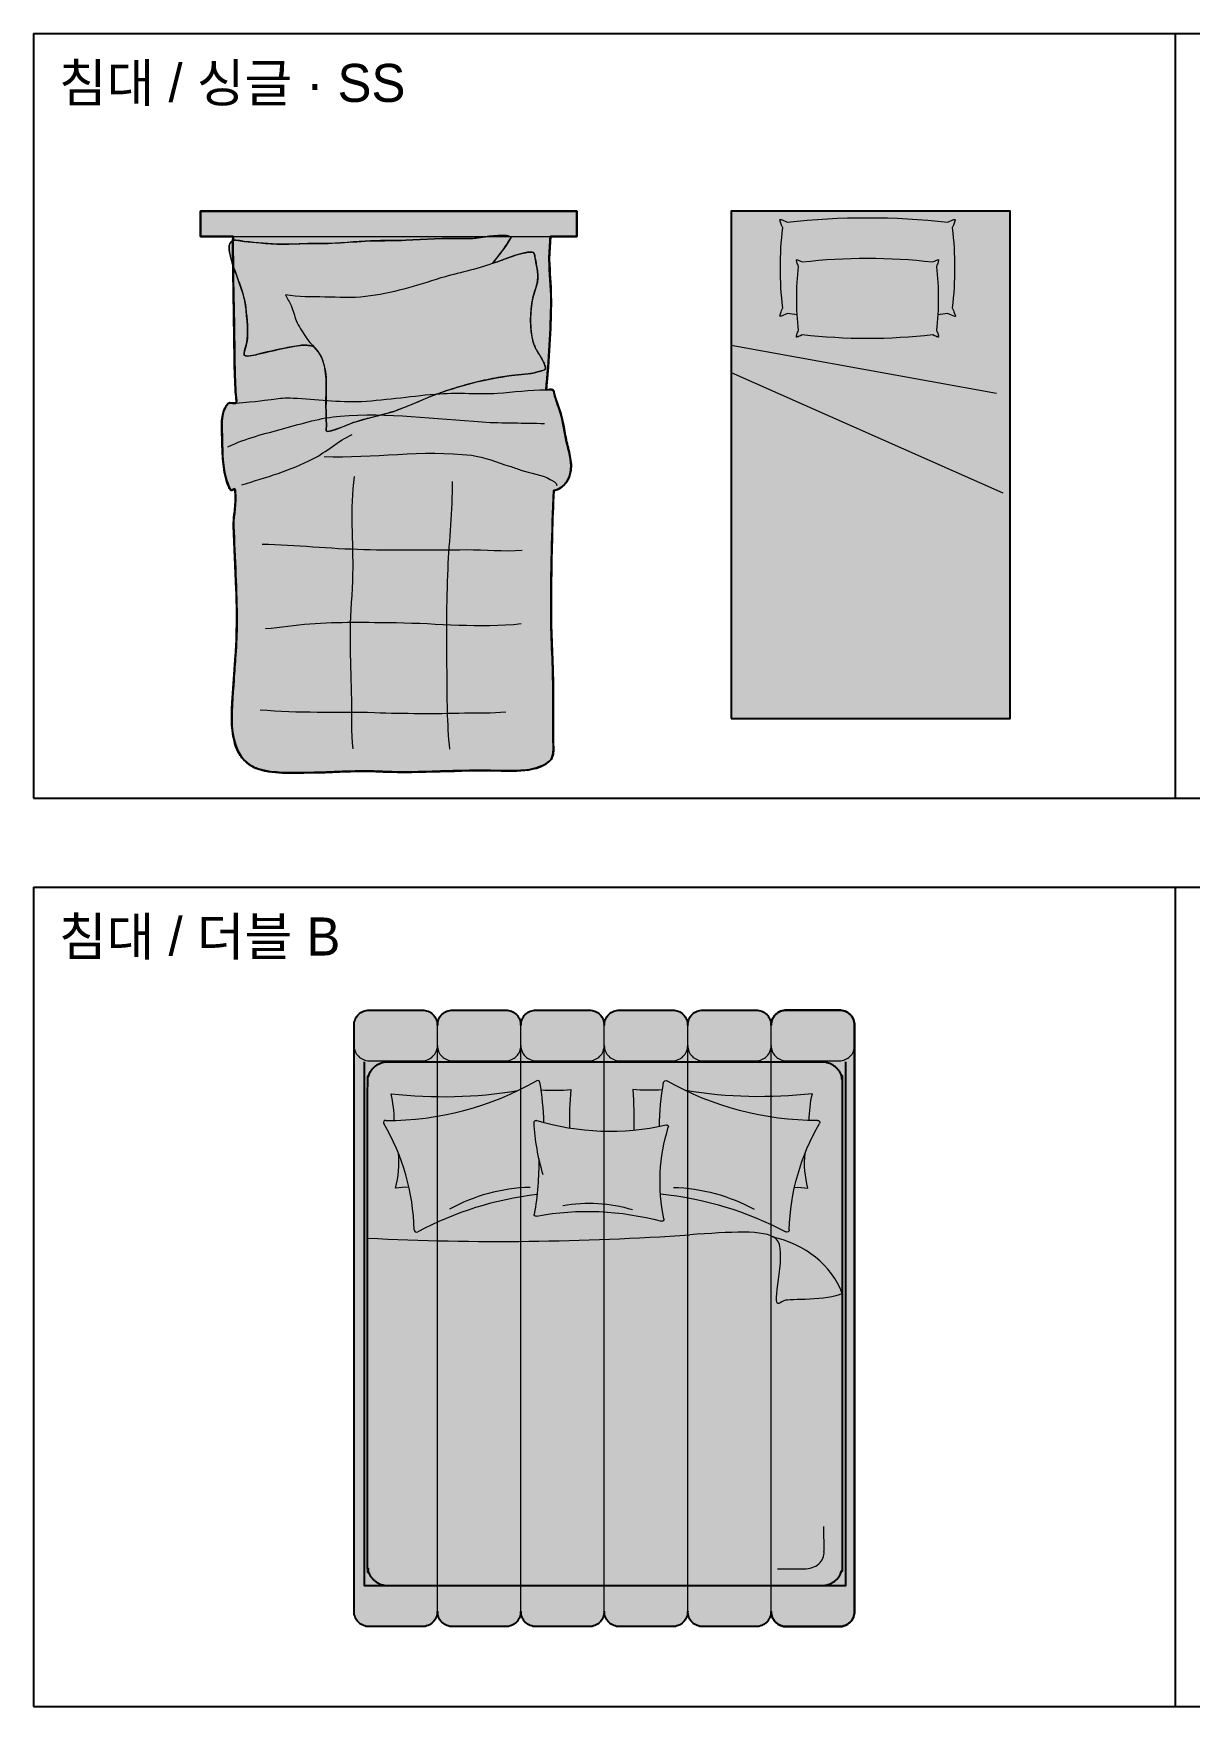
# Model space of a CAD drawing. Header units: millimetres. Extents: x 488786 to 747986, y 25193 to 95000.
# Drawn here: x 565100 to 569657, y 84154 to 90750 of the extents above; entities that cross this region are included whole.
import ezdxf

# ---------------------------------------------------------------- set-up
doc = ezdxf.new("R2010")
doc.units = ezdxf.units.MM
for name, color, linetype in [('10. ETC', 251, 'Continuous'), ('13. TXT2', 43, 'Continuous'), ('25. 255', 255, 'Continuous'), ('6. FUR1', 181, 'Continuous')]:
    doc.layers.add(name, color=color, linetype=linetype)
doc.layers.add('7. FUR2', color=241, linetype='Continuous', lineweight=5)
doc.styles.add('YUHIHA_TEXT', font='Pretendard-Regular.ttf')

# ---------------------------------------------------------------- blocks, each defined once
blk = doc.blocks.new('YUHIHA_Furniture_Mattress_Geometry')
at = {"layer": '25. 255'}
h = blk.add_hatch(color=256, dxfattribs=at)
h.dxf.hatch_style = 1
edge = h.paths.add_edge_path()
edge.add_ellipse((154591.7, -73363.5), major_axis=(0, -83.2), ratio=0.953258, start_angle=-85.05112, end_angle=-0.13751)
edge.add_line((154591.5, -73446.7), (156301, -73446.7))
edge.add_ellipse((156304.6, -73363.4), major_axis=(0, -83.4), ratio=0.953258, start_angle=-2.59169, end_angle=84.99481)
edge.add_line((156383.8, -73370.6), (156383.8, -71456.6))
edge.add_ellipse((156304.6, -71463.8), major_axis=(0, -83.4), ratio=0.953258, start_angle=94.99963, end_angle=182.49186)
edge.add_line((156301.2, -71380.5), (154591.5, -71380.5))
edge.add_ellipse((154591.5, -71463.5), major_axis=(0, -83), ratio=0.953258, start_angle=180, end_angle=265.18863)
edge.add_line((154512.7, -71456.6), (154512.7, -73370.6))
at = {"layer": '6. FUR1'}
blk.add_lwpolyline([(154499.9, -73446.7), (154499.9, -71380.4), (155448.3, -71380.4), (156396.6, -71380.4), (156396.6, -73446.7)], dxfattribs=at)
blk.add_rational_spline([(154591.5, -71380.5), (154518.8, -71380.5), (154512.7, -71456.6), (154512.7, -72413.6), (154512.7, -73370.6), (154519, -73446.5), (154591.5, -73446.7), (155446.3, -73446.7), (156301, -73446.7), (156377.1, -73450.3), (156383.8, -73370.6), (156383.8, -72413.6), (156383.8, -71456.6), (156377.2, -71377.1), (156301.2, -71380.5), (155446.4, -71380.5), (154591.5, -71380.5)], [1, 0.736164248798, 1, 1, 1, 0.737786450778, 1, 1, 1, 0.721841787751, 1, 1, 1, 0.722410880814, 1, 1, 1], degree=2, knots=[0, 0, 0, 1.486822, 1.486822, 2.486822, 2.486822, 3.968844, 3.968844, 4.968844, 4.968844, 6.497517, 6.497517, 7.497517, 7.497517, 9.024544, 9.024544, 10.024544, 10.024544, 10.024544], dxfattribs=at)
at = {"layer": '7. FUR2'}
for p, q in [((154767.9, -71448.1), (154662.4, -71448.1)), ((154584.7, -71516.2), (154585.3, -71614.2))]:
    blk.add_line(p, q, dxfattribs=at)
for centre, major_axis, ratio, start_param, end_param in [((154657.5, -71510.8), (73, 0), 0.861052, 1.503922, 3.22831), ((154874.1, -72425.4), (381, 0), 0.888516, 3.464065, 4.485342), ((155861.9, -81085), (-9394.2, 0), 0.888516, 4.65681, 4.792159), ((155562.7, -71636.6), (-1311.4, 0), 0.987571, 1.687928, 2.066322), ((156191, -72783.7), (-9.12, 0), 0.987571, 3.078107, 5.255817), ((157095.5, -72761.2), (-895.7, 0), 0.987571, 0.026008, 0.523057), ((155736.1, -72341.8), (-646.6, -84.1), 0.933934, 1.460876, 1.972493), ((156232.4, -72681), (-273.9, 0), 0.987571, 1.527991, 1.721445), ((156658.9, -73048.1), (-398.4, 0), 0.987571, -0.25628, 0.096525), ((154212.9, -73221.1), (-1375, 0), 0.987571, 3.056392, 3.168731), ((156747.2, -73183), (-1058.6, 0), 0.987571, 0.022017, 0.175688), ((156313.7, -73207.5), (-7.36, 0), 0.987571, 1.247976, 3.787928), ((156311.3, -74387.3), (1187.7, 0), 0.987571, 1.570796, 2.094349), ((156730.6, -73217.2), (-451.6, 0), 0.987571, -0.005376, 0.233353), ((155647.9, -74167.4), (-843.7, 0), 0.987571, 4.650539, 4.789399), ((156085.6, -75088.3), (1801.9, 0), 0.987571, 1.456429, 1.734522), ((155713.3, -73364.2), (-8.48, 0), 0.987571, 0.175688, 2.094349)]:
    blk.add_ellipse(centre, major_axis=major_axis, ratio=ratio, start_param=start_param, end_param=end_param, dxfattribs=at)
at = {"layer": '7. FUR2', "extrusion": (0, 0, -1)}
for centre, major_axis, ratio, start_param, end_param in [((153826.3, -72761.2), (895.7, 0), 0.987571, 0.026008, 0.523057), ((154730.8, -72783.7), (-9.12, 0), 0.987571, -0.063485, 2.114225), ((155359.1, -71636.6), (-1311.4, 0), 0.987571, -1.471825, -1.07527), ((155223.5, -72824.7), (-7.59, 0), 0.987571, -0.289293, 1.888417), ((155185.7, -72341.8), (646.6, -84.1), 0.933934, 1.460876, 1.972493), ((154485.4, -72973), (745.7, 0), 0.987571, -0.199799, 0.29725), ((155516.8, -71778.3), (-1091.8, 0), 0.987571, 4.526774, 4.982108), ((155513.3, -72382.3), (-542.5, -22.8), 0.933511, 4.564784, 5.076402), ((157018.3, -73059.8), (1309.7, 0), 0.987571, 3.137165, 3.307571), ((155721, -72843.5), (6.16, 0), 0.987571, 4.258412, 6.727205), ((154262.9, -73048.1), (398.4, 0), 0.987571, -0.25628, 0.096525), ((154689.4, -72681), (273.9, 0), 0.987571, 1.527991, 1.721445), ((154847.6, -73251.1), (881.3, 0), 0.987571, -0.292277, -0.050119), ((154608.1, -73207.5), (7.36, 0), 0.987571, 1.247976, 3.787928), ((155204, -73191.2), (-6.13, 0), 0.987571, 4.163762, 6.703713), ((155428.6, -74148), (-988.8, 0), 0.987571, 1.344989, 1.868542), ((154174.6, -73183), (1058.6, 0), 0.987571, 0.007481, 0.175688), ((156767.9, -73535.6), (-1573.2, 0), 0.987571, 0.22138, 0.223897), ((156708.9, -73221.1), (-1375, 0), 0.987571, -0.085201, 0.033232), ((155720.7, -73207.8), (7.06, 0), 0.987571, -0.050119, 1.868542), ((154610.5, -74387.3), (-1187.7, 0), 0.987571, 1.570796, 2.094349), ((154191.2, -73217.2), (451.6, 0), 0.987571, -0.005376, 0.233353), ((154836.2, -75088.3), (-1801.9, 0), 0.987571, 1.456429, 1.734522), ((155273.9, -74167.4), (843.7, 0), 0.987571, 4.650539, 4.789399), ((155208.5, -73364.2), (8.48, 0), 0.987571, 0.175688, 2.094349)]:
    blk.add_ellipse(centre, major_axis=major_axis, ratio=ratio, start_param=start_param, end_param=end_param, dxfattribs=at)
at = {"layer": '7. FUR2'}
for points in [[(154512.7, -72532.7), (154570.7, -72502), (154720.4, -72513.7), (154742.7, -72504.5)], [(154767.5, -72493.8), (154788.4, -72505.2), (154726.8, -72705.8), (154773.6, -72748.1)], [(154742.7, -72504.5), (154755.2, -72499.3), (154761.1, -72490.3), (154767.5, -72493.8)], [(154773.6, -72748.1), (154817.1, -72787.3), (154956.5, -72774.1), (155113.4, -72764.6)]]:
    blk.add_open_spline(points, degree=3, dxfattribs=at)
blk = doc.blocks.new('YUHIHA_Furniture_Bed_Double_B_Plan')
at = {"layer": '25. 255'}
h = blk.add_hatch(color=256, dxfattribs=at)
h.dxf.hatch_style = 1
h.paths.add_polyline_path([(145626.8, -67643.2), (145417.9, -67643.2, 0.414214), (145357.9, -67703.2, 0.414214), (145297.9, -67643.2), (145089.1, -67643.2, 0.414214), (145029.1, -67703.2, 0.414214), (144969.1, -67643.2), (144760.2, -67643.2, 0.414214), (144700.2, -67703.2, 0.414214), (144640.2, -67643.2), (144431.4, -67643.2, 0.414214), (144371.4, -67703.2, 0.414214), (144311.4, -67643.2), (144102.6, -67643.2, 0.414214), (144042.6, -67703.2), (144042.6, -70014, 0.414214), (144102.6, -70074), (144311.4, -70074, 0.414214), (144371.4, -70014, 0.414214), (144431.4, -70074), (144640.2, -70074, 0.414214), (144700.2, -70014, 0.414214), (144760.2, -70074), (144969.1, -70074, 0.414214), (145029.1, -70014, 0.414214), (145089.1, -70074), (145297.9, -70074, 0.414214), (145357.9, -70014, 0.414214), (145417.9, -70074), (145626.8, -70074, 0.414214), (145686.8, -70014, 0.414214), (145746.8, -70074), (145955.6, -70074, 0.414214), (146015.6, -70014), (146015.6, -67703.2, 0.414214), (145955.6, -67643.2), (145746.8, -67643.2, 0.414214), (145686.8, -67703.2, 0.414214)])
at = {"layer": '6. FUR1'}
blk.add_lwpolyline([(144371.4, -67703.2, 0.414214), (144311.4, -67643.2), (144102.6, -67643.2, 0.414214), (144042.6, -67703.2), (144042.6, -70014, 0.414214), (144102.6, -70074), (144311.4, -70074, 0.414214), (144371.4, -70014)], format="xyb", dxfattribs=at)
blk.add_lwpolyline([(144311.4, -67643.2, -0.414214), (144371.4, -67703.2, -0.414214), (144431.4, -67643.2), (144640.2, -67643.2, -0.414214), (144700.2, -67703.2, -0.414214), (144760.2, -67643.2), (144969.1, -67643.2, -0.414214), (145029.1, -67703.2, -0.414214), (145089.1, -67643.2), (145297.9, -67643.2, -0.414214), (145357.9, -67703.2, -0.414214), (145417.9, -67643.2), (145626.8, -67643.2, -0.414214), (145686.8, -67703.2, -0.414214), (145746.8, -67643.2), (145955.6, -67643.2, -0.414214), (146015.6, -67703.2), (146015.6, -70014, -0.414214), (145955.6, -70074), (145746.8, -70074, -0.414214), (145686.8, -70014, -0.414214), (145626.8, -70074), (145417.9, -70074, -0.414214), (145357.9, -70014, -0.414214), (145297.9, -70074), (145089.1, -70074, -0.414214), (145029.1, -70014, -0.414214), (144969.1, -70074), (144760.2, -70074, -0.414214), (144700.2, -70014, -0.414214), (144640.2, -70074), (144431.4, -70074, -0.414214), (144371.4, -70014, -0.414214), (144311.4, -70074), (144102.6, -70074, -0.414214), (144042.6, -70014), (144042.6, -67703.2, -0.414214), (144102.6, -67643.2)], format="xyb", close=True, dxfattribs=at)
at = {"layer": '7. FUR2'}
for points in [[(144700.2, -67703.2, 0.414214), (144640.2, -67643.2), (144431.4, -67643.2, 0.414214), (144371.4, -67703.2), (144371.4, -70014, 0.414214), (144431.4, -70074), (144640.2, -70074, 0.414214), (144700.2, -70014)], [(145029.1, -67703.2, 0.414214), (144969.1, -67643.2), (144760.2, -67643.2, 0.414214), (144700.2, -67703.2), (144700.2, -70014, 0.414214), (144760.2, -70074), (144969.1, -70074, 0.414214), (145029.1, -70014)], [(145357.9, -67703.2, 0.414214), (145297.9, -67643.2), (145089.1, -67643.2, 0.414214), (145029.1, -67703.2), (145029.1, -70014, 0.414214), (145089.1, -70074), (145297.9, -70074, 0.414214), (145357.9, -70014)], [(145686.8, -67703.2, 0.414214), (145626.8, -67643.2), (145417.9, -67643.2, 0.414214), (145357.9, -67703.2), (145357.9, -70014, 0.414214), (145417.9, -70074), (145626.8, -70074, 0.414214), (145686.8, -70014)], [(144371.4, -69934, 0.414214), (144311.4, -69874), (144102.6, -69874, 0.414214), (144042.6, -69934)], [(144700.2, -69934, 0.414214), (144640.2, -69874), (144431.4, -69874, 0.414214), (144371.4, -69934)], [(145029.1, -69934, 0.414214), (144969.1, -69874), (144760.2, -69874, 0.414214), (144700.2, -69934)], [(145357.9, -69934, 0.414214), (145297.9, -69874), (145089.1, -69874, 0.414214), (145029.1, -69934)], [(145686.8, -69934, 0.414214), (145626.8, -69874), (145417.9, -69874, 0.414214), (145357.9, -69934)], [(146015.6, -69934, 0.414214), (145955.6, -69874), (145746.8, -69874, 0.414214), (145686.8, -69934)]]:
    blk.add_lwpolyline(points, format="xyb", dxfattribs=at)
blk.add_lwpolyline([(145955.6, -67643.2), (145746.8, -67643.2, 0.414214), (145686.8, -67703.2), (145686.8, -70014, 0.414214), (145746.8, -70074), (145955.6, -70074, 0.414214), (146015.6, -70014), (146015.6, -67703.2, 0.414214)], format="xyb", close=True, dxfattribs=at)
blk.add_blockref('YUHIHA_Furniture_Mattress_Geometry', (-10421.7, 3576.3))
blk = doc.blocks.new('YUHIHA_Furniture_Bed_SuperSingle_Plan')
at = {"layer": '25. 255'}
blk.add_hatch(color=256, dxfattribs=at).paths.add_polyline_path([(78731.5, 11411.2), (77631.5, 11411.2), (77631.5, 9411.2), (78731.5, 9411.2)], flags=16)
at = {"layer": '6. FUR1', "ltscale": 5}
blk.add_lwpolyline([(78731.5, 11411.2), (77631.5, 11411.2), (77631.5, 9411.2), (78731.5, 9411.2)], close=True, dxfattribs=at)
at = {"layer": '7. FUR2', "ltscale": 5}
for p, q in [((78731.5, 10048.3), (77660.7, 10521.7)), ((77685.7, 10130.3), (78731.5, 9941.5))]:
    blk.add_line(p, q, dxfattribs=at)
for points in [[(77913.5, 9907.4), (77914.1, 9908.1), (77915.3, 9908.2), (77917.2, 9907.7), (77920.2, 9906.7), (77924.3, 9905), (77929.8, 9902.6), (77936.7, 9899.6, -0.055975), (78451.3, 9899.6), (78458.2, 9902.6), (78463.7, 9905), (78467.8, 9906.7), (78470.8, 9907.7), (78472.7, 9908.2), (78473.9, 9908.1), (78474.5, 9907.4), (78474.5, 9906.2), (78474.3, 9904.6), (78473.8, 9902.5), (78473, 9900), (78472, 9897), (78470.8, 9893.7), (78469.4, 9890), (78467.7, 9885.9), (78465.9, 9881.5, -0.057148), (78465.9, 9629.6), (78467.8, 9625.2), (78469.4, 9621.1), (78470.9, 9617.4), (78472.1, 9614.1), (78473.1, 9611.1), (78473.9, 9608.6), (78474.4, 9606.5), (78474.6, 9604.9), (78474.5, 9603.7), (78474, 9603), (78472.8, 9602.9), (78470.8, 9603.3), (78467.8, 9604.4), (78463.7, 9606.1), (78458.3, 9608.5), (78451.3, 9611.6, -0.055966), (77936.7, 9611.6), (77929.7, 9608.5), (77924.3, 9606.1), (77920.2, 9604.4), (77917.2, 9603.3), (77915.2, 9602.9), (77914, 9603), (77913.5, 9603.7), (77913.4, 9604.9), (77913.6, 9606.5), (77914.1, 9608.6), (77914.9, 9611.1), (77915.9, 9614.1), (77917.1, 9617.4), (77918.6, 9621.1), (77920.2, 9625.2), (77922.1, 9629.6, -0.057148), (77922.1, 9881.5), (77920.3, 9885.9), (77918.6, 9890), (77917.2, 9893.7), (77916, 9897), (77915, 9900), (77914.2, 9902.5), (77913.7, 9904.6)], [(78471.2, 9819.9, -0.004057), (78509.9, 9815.4), (78518.6, 9819.3), (78525.5, 9822.2), (78530.6, 9824.3), (78534.3, 9825.6), (78536.8, 9826.2), (78538.3, 9826), (78539, 9825.2), (78539.1, 9823.8), (78538.8, 9821.7), (78538.1, 9819.1), (78537.2, 9815.9), (78535.9, 9812.2), (78534.4, 9808.1), (78532.6, 9803.4), (78530.5, 9798.4), (78528.3, 9792.9, -0.057148), (78528.3, 9477.9), (78530.6, 9472.4), (78532.6, 9467.4), (78534.4, 9462.7), (78536, 9458.6), (78537.2, 9454.9), (78538.2, 9451.7), (78538.8, 9449.1), (78539.1, 9447), (78539, 9445.6), (78538.3, 9444.7), (78536.9, 9444.6), (78534.4, 9445.1), (78530.7, 9446.5), (78525.5, 9448.6), (78518.7, 9451.5), (78510, 9455.4, -0.056962), (77878, 9455.4), (77869.3, 9451.5), (77862.5, 9448.6), (77857.3, 9446.5), (77853.6, 9445.1), (77851.1, 9444.6), (77849.7, 9444.7), (77849, 9445.6), (77848.9, 9447), (77849.2, 9449.1), (77849.8, 9451.7), (77850.8, 9454.9), (77852, 9458.6), (77853.6, 9462.7), (77855.4, 9467.4), (77857.4, 9472.4), (77859.7, 9477.9, -0.057148), (77859.7, 9792.9), (77857.5, 9798.4), (77855.4, 9803.4), (77853.6, 9808.1), (77847.5, 9824.8, -0.652912), (77850.1, 9827.3), (77862.5, 9822.2), (77869.4, 9819.3), (77878.1, 9815.4, -0.004057), (77916.8, 9819.9, -0.004057)]]:
    blk.add_lwpolyline(points, format="xyb", dxfattribs=at)
blk = doc.blocks.new('YUHIHA_Furniture_Bed_Single_A_Plan')
at = {"layer": '25. 255'}
for points in [[(67026.2, 53913), (66898, 53913), (66898, 54013), (68381.3, 54013), (68381.3, 53913), (68277.2, 53913), (68273.5, 53847.4), (68272.9, 53822.9), (68273.3, 53801, -0.013316), (68280, 53660.4, -0.006817), (68278.3, 53572.8, -0.011997), (68268.3, 53398), (68260, 53307.9), (68281.9, 53309.1, -0.117932), (68287.5, 53307.5, -0.152067), (68291.2, 53300.3), (68295.4, 53282.4), (68318.5, 53212.9, -0.02522), (68328.4, 53170.3, 0.014167), (68341, 53102.8, -0.01968), (68355.8, 53038.8, -0.04444), (68358.9, 53006.2), (68358.4, 52995.4, -0.045285), (68354.5, 52973.9, -0.053043), (68346.4, 52953.6, -0.062396), (68333.9, 52935.7, -0.069111), (68317.2, 52921.6, -0.067463), (68297.4, 52912.7), (68290.3, 52910.9, 0.003478), (68284.2, 52735.9, 0.003689), (68280.7, 52560.8), (68279.8, 52424.7), (68280.3, 52381), (68286.7, 52206, -0.010717), (68287.8, 52113.5, 0.003499), (68288.8, 51920.4), (68289.3, 51887.5, -0.056136), (68286.5, 51865.9, -0.05216), (68282.6, 51855.7, -0.07026), (68276.4, 51846.7), (68273.5, 51843.8, -0.0459), (68255.6, 51831.2, -0.037909), (68235.9, 51821.8, -0.02966), (68215.1, 51815.1, -0.039704), (68171.9, 51807.9, -0.022044), (68128.2, 51805.9), (68040.6, 51807.7, 0.008158), (67778.1, 51802, -0.006462), (67690.5, 51801.1, -0.012484), (67589.7, 51804, 0.018585), (67524.1, 51805, 0.004816), (67392.8, 51800.2), (67361.5, 51799.7, -0.01206), (67230.2, 51798.4, -0.019473), (67186.5, 51801.3, -0.032487), (67138.7, 51809.5, -0.033656), (67117.8, 51816, -0.039141), (67098.2, 51825.5, -0.042657), (67080.3, 51838.1, -0.042628), (67064.8, 51853.6, -0.039026), (67052.1, 51871.4, -0.033401), (67042.1, 51890.8, -0.039842), (67031.5, 51921.8, -0.035814), (67023.8, 51964.9, -0.023184), (67021.1, 52008.6, -0.020274), (67022.9, 52074.2), (67036.2, 52262.2, 0.00946), (67040.6, 52349.6), (67041.3, 52390.4, 0.009527), (67039, 52521.7), (67028.5, 52772.3, -0.034789), (67030.8, 52816, 0.0289), (67036.6, 52881.3, 0.033399), (67035.3, 52905), (67033.4, 52915.7), (67032.5, 52918.4), (67019.9, 52911.2, -0.087246), (67013, 52919.6, -0.064953), (67001, 52950.7, -0.034366), (66991.2, 52993.4, -0.021939), (66986.3, 53036.8, -0.0129), (66983.5, 53112.8, -0.021229), (66982.3, 53178.4, -0.042352), (66985.9, 53211, -0.050053), (66992.3, 53231.9, -0.080527), (67003.8, 53250.4), (67006.4, 53253.2, -0.173551), (67013.8, 53256.3, -0.064504), (67030.2, 53255.4, 0.147884), (67035.5, 53255.3), (67035.6, 53255.3, 0.073454), (67038, 53256.5, 0.155265), (67039.7, 53264.4, 0.034311), (67036.4, 53299.1, -0.011697), (67032.3, 53426.1), (67026.8, 53776.2, -0.004798)], [(67012.4, 53851.6, -0.060344), (67011, 53873.4, -0.071041), (67013.2, 53884.1, -0.128592), (67019.4, 53893, -0.116146), (67027.2, 53896.9, -0.068569), (67038.1, 53897.9, -0.03638), (67070.5, 53893.1), (67132.9, 53887, 0.014124), (67220.3, 53882), (67245.7, 53881.9), (67333.2, 53885.1), (67355.1, 53885.2, 0.015266), (67416.7, 53886.1, 0.00689), (67547.8, 53894.5), (67575.7, 53895.7, 0.005599), (67707, 53897.6), (67847.7, 53904.1, -0.017218), (67935.3, 53904.3, 0.035959), (67983.5, 53906.5), (68048.6, 53914.8), (68070.4, 53916.6), (68089.9, 53917.1, -0.066696), (68111.5, 53914.5, -0.128515), (68121, 53909.2), (68121, 53907.8), (68118.7, 53902.9), (68102.9, 53877.2), (68090.3, 53859.3, 0.010703), (68050.3, 53807.3, 0.017675), (68122.3, 53832.9, -0.030829), (68164.2, 53845.5), (68178.7, 53848.7, -0.052809), (68200.4, 53851.2, -0.082961), (68211.1, 53849.4), (68212.2, 53848.5), (68214.3, 53843.4, -0.029923), (68218.1, 53821.9, -0.018833), (68226.7, 53770.9, -0.033866), (68227.7, 53749, -0.053163), (68224.9, 53727.4), (68210.3, 53679.8), (68207.8, 53669.2, 0.025814), (68201.5, 53626.9, 0.024122), (68199.3, 53583.2, 0.027132), (68201.6, 53539.5, 0.037097), (68209.4, 53496.5), (68213.2, 53484.8, 0.035943), (68222.8, 53465.1), (68245.2, 53427.5), (68250, 53417.7, -0.034722), (68257.6, 53399, -0.202467), (68258, 53391, -0.126646), (68248, 53384.7), (68227, 53378.8, -0.039423), (68189.3, 53370.9), (68124, 53364.1), (68070.5, 53356.2, 0.017328), (67984.8, 53338.4, 0.015651), (67900.4, 53315, 0.013993), (67817.6, 53286.6), (67802.1, 53280.6), (67721.4, 53246.6, -0.020717), (67660.1, 53223.3), (67647.9, 53219.4, -0.011707), (67563.3, 53196.9, 0.020861), (67500.2, 53178.7), (67482.2, 53172, -0.035206), (67420.9, 53148.7, -0.048386), (67401.5, 53144.2, -0.208294), (67393.7, 53145.9), (67393.4, 53150.9), (67394.6, 53167.3, -0.008504), (67392.7, 53237.6), (67393.9, 53329.1), (67393.2, 53351, 0.034641), (67388, 53394.4, 0.037423), (67379.4, 53426.1, 0.03825), (67372.7, 53440.9, 0.039038), (67360.8, 53459.3, 0.010581), (67344.7, 53478.5), (67344.6, 53478.4), (67343.2, 53479.4), (67332.5, 53481.6, 0.030519), (67312.8, 53483.9, 0.043754), (67290.9, 53483.2), (67257.3, 53478.1, 0.011638), (67129.1, 53449.7, -0.030268), (67094.1, 53442, -0.074503), (67077.7, 53441.5, -0.191083), (67070.4, 53444.9), (67069.8, 53446.4, -0.087839), (67072.1, 53462.6), (67080.9, 53494.3), (67083.3, 53521.9, 0.025519), (67082.7, 53565.7, 0.013274), (67076.5, 53631), (67072.5, 53657, 0.027345), (67061.4, 53699.3, 0.013707), (67039.4, 53761.2, -0.025724), (67019, 53823.6)], [(67035.5, 53255.3), (67035.5, 53255.3), (67035.6, 53255.3)]]:
    blk.add_hatch(color=256, dxfattribs=at).paths.add_polyline_path(points)
at = {"layer": '6. FUR1'}
blk.add_lwpolyline([(66898, 53913), (66898, 54013), (68381.3, 54013), (68381.3, 53913), (68277.2, 53913), (68273.5, 53847.4), (68272.9, 53822.9), (68273.3, 53801, -0.013316), (68280, 53660.4, -0.006817), (68278.3, 53572.8, -0.011997), (68268.3, 53398), (68260, 53307.9), (68281.9, 53309.1, -0.117932), (68287.5, 53307.5, -0.152067), (68291.2, 53300.3), (68295.4, 53282.4), (68318.5, 53212.9, -0.02522), (68328.4, 53170.3, 0.014167), (68341, 53102.8, -0.01968), (68355.8, 53038.8, -0.04444), (68358.9, 53006.2), (68358.4, 52995.4, -0.045285), (68354.5, 52973.9, -0.053043), (68346.4, 52953.6, -0.062396), (68333.9, 52935.7, -0.069111), (68317.2, 52921.6, -0.067463), (68297.4, 52912.7), (68290.3, 52910.9, 0.003478), (68284.2, 52735.9, 0.003689), (68280.7, 52560.8), (68279.8, 52424.7), (68280.3, 52381), (68286.7, 52206, -0.010717), (68287.8, 52113.5, 0.003499), (68288.8, 51920.4), (68289.3, 51887.5, -0.056136), (68286.5, 51865.9, -0.05216), (68282.6, 51855.7, -0.07026), (68276.4, 51846.7), (68273.5, 51843.8, -0.0459), (68255.6, 51831.2, -0.037909), (68235.9, 51821.8, -0.02966), (68215.1, 51815.1, -0.039704), (68171.9, 51807.9, -0.022044), (68128.2, 51805.9), (68040.6, 51807.7, 0.008158), (67778.1, 51802, -0.006462), (67690.5, 51801.1, -0.012484), (67589.7, 51804, 0.018585), (67524.1, 51805, 0.004816), (67392.8, 51800.2), (67361.5, 51799.7, -0.01206), (67230.2, 51798.4, -0.019473), (67186.5, 51801.3, -0.032487), (67138.7, 51809.5, -0.033656), (67117.8, 51816, -0.039141), (67098.2, 51825.5, -0.042657), (67080.3, 51838.1, -0.042628), (67064.8, 51853.6, -0.039026), (67052.1, 51871.4, -0.033401), (67042.1, 51890.8, -0.039842), (67031.5, 51921.8, -0.035814), (67023.8, 51964.9, -0.023184), (67021.1, 52008.6, -0.020274), (67022.9, 52074.2), (67036.2, 52262.2, 0.00946), (67040.6, 52349.6), (67041.3, 52390.4, 0.009527), (67039, 52521.7), (67028.5, 52772.3, -0.034789), (67030.8, 52816, 0.0289), (67036.6, 52881.3, 0.033399), (67035.3, 52905), (67033.4, 52915.7), (67032.5, 52918.4), (67019.9, 52911.2, -0.087246), (67013, 52919.6, -0.064953), (67001, 52950.7, -0.034366), (66991.2, 52993.4, -0.021939), (66986.3, 53036.8, -0.0129), (66983.5, 53112.8, -0.021229), (66982.3, 53178.4, -0.042352), (66985.9, 53211, -0.050053), (66992.3, 53231.9, -0.080527), (67003.8, 53250.4), (67006.4, 53253.2, -0.173551), (67013.8, 53256.3, -0.064504), (67030.2, 53255.4, 0.147884), (67035.5, 53255.3), (67035.5, 53255.3), (67035.6, 53255.3, 0.073454), (67038, 53256.5, 0.155265), (67039.7, 53264.4, 0.034311), (67036.4, 53299.1, -0.011697), (67032.3, 53426.1), (67026.8, 53776.2, -0.004798), (67026.2, 53913)], format="xyb", close=True, dxfattribs=at)
blk.add_open_spline([(67026.2, 53913), (67026.2, 53913), (66898, 53913), (66898, 53913), (66898, 53913), (66898, 54013), (66898, 54013), (66898, 54013), (68381.3, 54013), (68381.3, 54013), (68381.3, 54013), (68381.3, 53913), (68381.3, 53913), (68381.3, 53913), (68277.2, 53913), (68277.2, 53913), (68276.1, 53883), (68272.9, 53852.9), (68272.9, 53822.9), (68273, 53768.6), (68280.2, 53714.6), (68280, 53660.4), (68279.4, 53543.2), (68272, 53424.3), (68260, 53307.9), (68266.6, 53307.7), (68282, 53311.2), (68287.5, 53307.5), (68291.6, 53304.7), (68294, 53287), (68295.4, 53282.4), (68302.3, 53258.9), (68311.7, 53236.4), (68318.5, 53212.9), (68329.1, 53176.7), (68332.5, 53139.4), (68341, 53102.8), (68348.6, 53070), (68361.6, 53029.4), (68358.4, 52995.4), (68354.6, 52954.7), (68331.8, 52919.7), (68290.3, 52910.9), (68283.6, 52748.9), (68279.9, 52586.8), (68279.8, 52424.7), (68279.7, 52320.9), (68289, 52217.7), (68287.8, 52113.5), (68287.1, 52049.1), (68288.8, 51984.7), (68288.8, 51920.4), (68288.8, 51896.7), (68293.9, 51861.4), (68273.5, 51843.8), (68215.3, 51794.1), (68110, 51807.5), (68040.6, 51807.7), (67890, 51808.1), (67740.5, 51795.7), (67589.7, 51804), (67513.3, 51808.2), (67437.8, 51799.9), (67361.5, 51799.7), (67288, 51799.6), (67210.2, 51792.1), (67138.7, 51809.5), (66986.4, 51846.6), (67023.2, 52050.6), (67029.2, 52163.8), (67030.9, 52196.6), (67033.9, 52229.4), (67036.2, 52262.2), (67039.1, 52304.9), (67041.2, 52347.7), (67041.3, 52390.4), (67041.6, 52517.7), (67032.8, 52645.1), (67028.5, 52772.3), (67027.1, 52815.9), (67040.7, 52862.2), (67035.3, 52905), (67034.8, 52909.5), (67034.1, 52914.1), (67032.5, 52918.4), (67032.3, 52918.8), (67020.2, 52910.9), (67019.9, 52911.2), (67010.3, 52918.9), (67004.5, 52939.4), (67001, 52950.7), (66985.2, 53002), (66984.5, 53059.7), (66983.5, 53112.8), (66982.8, 53152.6), (66974.3, 53221.6), (67006.4, 53253.2), (67014.3, 53261), (67034.4, 53252.2), (67038, 53256.5), (67042.4, 53261.7), (67036.8, 53291.9), (67036.4, 53299.1), (67034.3, 53341.4), (67032.6, 53383.8), (67032.3, 53426.1), (67031.3, 53588.5), (67025.2, 53750.5), (67026.2, 53913)], degree=3, knots=[0, 0, 0, 0, 1, 1, 1, 2, 2, 2, 3, 3, 3, 4, 4, 4, 5, 5, 5, 6, 6, 6, 7, 7, 7, 8, 8, 8, 9, 9, 9, 10, 10, 10, 11, 11, 11, 12, 12, 12, 13, 13, 13, 14, 14, 14, 15, 15, 15, 16, 16, 16, 17, 17, 17, 18, 18, 18, 19, 19, 19, 20, 20, 20, 21, 21, 21, 22, 22, 22, 23, 23, 23, 24, 24, 24, 25, 25, 25, 26, 26, 26, 27, 27, 27, 28, 28, 28, 29, 29, 29, 30, 30, 30, 31, 31, 31, 32, 32, 32, 33, 33, 33, 34, 34, 34, 35, 35, 35, 36, 36, 36, 36], dxfattribs=at)
at = {"layer": '7. FUR2'}
blk.add_lwpolyline([(67012.4, 53851.6, -0.060344), (67011, 53873.4, -0.071041), (67013.2, 53884.1, -0.128592), (67019.4, 53893, -0.116146), (67027.2, 53896.9, -0.068569), (67038.1, 53897.9, -0.03638), (67070.5, 53893.1), (67132.9, 53887, 0.014124), (67220.3, 53882), (67245.7, 53881.9), (67333.2, 53885.1), (67355.1, 53885.2, 0.015266), (67416.7, 53886.1, 0.00689), (67547.8, 53894.5), (67575.7, 53895.7, 0.005599), (67707, 53897.6), (67847.7, 53904.1, -0.017218), (67935.3, 53904.3, 0.035959), (67983.5, 53906.5), (68048.6, 53914.8), (68070.4, 53916.6), (68089.9, 53917.1, -0.066696), (68111.5, 53914.5, -0.128515), (68121, 53909.2), (68121, 53907.8), (68118.7, 53902.9), (68102.9, 53877.2), (68090.3, 53859.3, 0.010703), (68050.3, 53807.3, 0.017675), (68122.3, 53832.9, -0.030829), (68164.2, 53845.5), (68178.7, 53848.7, -0.052809), (68200.4, 53851.2, -0.082961), (68211.1, 53849.4), (68212.2, 53848.5), (68214.3, 53843.4, -0.029923), (68218.1, 53821.9, -0.018833), (68226.7, 53770.9, -0.033866), (68227.7, 53749, -0.053163), (68224.9, 53727.4), (68210.3, 53679.8), (68207.8, 53669.2, 0.025814), (68201.5, 53626.9, 0.024122), (68199.3, 53583.2, 0.027132), (68201.6, 53539.5, 0.037097), (68209.4, 53496.5), (68213.2, 53484.8, 0.035943), (68222.8, 53465.1), (68245.2, 53427.5), (68250, 53417.7, -0.034722), (68257.6, 53399, -0.202467), (68258, 53391, -0.126646), (68248, 53384.7), (68227, 53378.8, -0.039423), (68189.3, 53370.9), (68124, 53364.1), (68070.5, 53356.2, 0.017328), (67984.8, 53338.4, 0.015651), (67900.4, 53315, 0.013993), (67817.6, 53286.6), (67802.1, 53280.6), (67721.4, 53246.6, -0.020717), (67660.1, 53223.3), (67647.9, 53219.4, -0.011707), (67563.3, 53196.9, 0.020861), (67500.2, 53178.7), (67482.2, 53172, -0.035206), (67420.9, 53148.7, -0.048386), (67401.5, 53144.2, -0.208294), (67393.7, 53145.9), (67393.4, 53150.9), (67394.6, 53167.3, -0.008504), (67392.7, 53237.6), (67393.9, 53329.1), (67393.2, 53351, 0.034641), (67388, 53394.4, 0.037423), (67379.4, 53426.1, 0.03825), (67372.7, 53440.9, 0.039038), (67360.8, 53459.3, 0.010581), (67344.7, 53478.5), (67344.6, 53478.4), (67343.2, 53479.4), (67332.5, 53481.6, 0.030519), (67312.8, 53483.9, 0.043754), (67290.9, 53483.2), (67257.3, 53478.1, 0.011638), (67129.1, 53449.7, -0.030268), (67094.1, 53442, -0.074503), (67077.7, 53441.5, -0.191083), (67070.4, 53444.9), (67069.8, 53446.4, -0.087839), (67072.1, 53462.6), (67080.9, 53494.3), (67083.3, 53521.9, 0.025519), (67082.7, 53565.7, 0.013274), (67076.5, 53631), (67072.5, 53657, 0.027345), (67061.4, 53699.3, 0.013707), (67039.4, 53761.2, -0.025724), (67019, 53823.6)], format="xyb", close=True, dxfattribs=at)
blk.add_lwpolyline([(67026.2, 53913), (68277.2, 53913)], dxfattribs=at)
for points, knots in [([(68050.3, 53807.3), (67985.3, 53781.5), (67912.1, 53770.1), (67845.5, 53749), (67747.3, 53717.9), (67652.2, 53687.7), (67549.1, 53675.7), (67495.2, 53669.4), (67441.9, 53673.3), (67388, 53673.9), (67335.9, 53674.4), (67284.3, 53674), (67232.7, 53682.5), (67239, 53667.7), (67249, 53654.8), (67255.4, 53640), (67263.7, 53620.9), (67267.8, 53600.2), (67275.8, 53581), (67285, 53559.1), (67299, 53538.1), (67312, 53518.2), (67333.3, 53485.4), (67365.9, 53463.9), (67379.4, 53426.1), (67400.8, 53366.1), (67392.3, 53299.9), (67392.7, 53237.6), (67392.9, 53214), (67393.6, 53190.8), (67394.6, 53167.3), (67394.7, 53164.9), (67392.6, 53146.8), (67393.7, 53145.9), (67398.6, 53141.3), (67415.6, 53147.2), (67420.9, 53148.7), (67448.1, 53156.1), (67473.5, 53169.7), (67500.2, 53178.7), (67552.9, 53196.7), (67607.4, 53205.9), (67660.1, 53223.3), (67713.9, 53241), (67764.6, 53266.8), (67817.6, 53286.6), (67916.5, 53323.6), (68019, 53351.1), (68124, 53364.1), (68158.6, 53368.4), (68193.2, 53368.6), (68227, 53378.8), (68234.8, 53381.1), (68253.1, 53384.2), (68258, 53391), (68261, 53395.1), (68251.9, 53413.5), (68250, 53417.7), (68237.8, 53445.2), (68217.4, 53466.3), (68209.4, 53496.5), (68195.7, 53548.3), (68196.9, 53615.7), (68207.8, 53669.2), (68211.8, 53689), (68220.1, 53707.7), (68224.9, 53727.4), (68232.4, 53757.7), (68223.5, 53791), (68218.1, 53821.9), (68217.5, 53825.3), (68215.1, 53848), (68211.1, 53849.4), (68198.5, 53854.2), (68176.8, 53848.3), (68164.2, 53845.5), (68125.2, 53836.7), (68088.7, 53818.4), (68050.3, 53807.3), (68068.7, 53833.3), (68090.8, 53856.8), (68107.2, 53884.3), (68108.5, 53886.4), (68122.7, 53907.4), (68121, 53909.2), (68111.7, 53919.2), (68082.8, 53917.2), (68070.4, 53916.6), (68024.9, 53914.1), (67981.1, 53902.6), (67935.3, 53904.3), (67858.3, 53907.1), (67783.8, 53900.6), (67707, 53897.6), (67654, 53895.5), (67600.8, 53897.7), (67547.8, 53894.5), (67484.2, 53890.5), (67418.9, 53884.1), (67355.1, 53885.2), (67309.9, 53885.9), (67265.4, 53880.8), (67220.3, 53882), (67169.3, 53883.4), (67121, 53887.6), (67070.5, 53893.1), (67057, 53894.5), (67031.4, 53903.2), (67019.4, 53893), (67002.7, 53879.1), (67014.7, 53840.1), (67019, 53823.6), (67036.3, 53757.9), (67069.1, 53699.8), (67076.5, 53631), (67081.3, 53586.2), (67087.2, 53539.2), (67080.9, 53494.3), (67080, 53488.1), (67066.4, 53449.8), (67070.4, 53444.9), (67078.7, 53435), (67119.3, 53447.7), (67129.1, 53449.7), (67183.1, 53461.2), (67236, 53476.4), (67290.9, 53483.2), (67304.6, 53484.9), (67318.9, 53484), (67332.5, 53481.6), (67334.3, 53481.3), (67343.9, 53480.1), (67344.6, 53478.4)], [0, 0, 0, 0, 1, 1, 1, 2, 2, 2, 3, 3, 3, 4, 4, 4, 5, 5, 5, 6, 6, 6, 7, 7, 7, 8, 8, 8, 9, 9, 9, 10, 10, 10, 11, 11, 11, 12, 12, 12, 13, 13, 13, 14, 14, 14, 15, 15, 15, 16, 16, 16, 17, 17, 17, 18, 18, 18, 19, 19, 19, 20, 20, 20, 21, 21, 21, 22, 22, 22, 23, 23, 23, 24, 24, 24, 25, 25, 25, 26, 26, 26, 27, 27, 27, 28, 28, 28, 29, 29, 29, 30, 30, 30, 31, 31, 31, 32, 32, 32, 33, 33, 33, 34, 34, 34, 35, 35, 35, 36, 36, 36, 37, 37, 37, 38, 38, 38, 39, 39, 39, 40, 40, 40, 41, 41, 41, 42, 42, 42, 43, 43, 43, 44, 44, 44, 44]), ([(67035.5, 53255.3), (67207.3, 53269.2), (67190.6, 53278.2), (67263.8, 53275.8), (67354, 53272.9), (67442.5, 53257.9), (67533, 53262.7), (67636.6, 53268.2), (67738.7, 53285.7), (67842.1, 53292.6), (67917.4, 53297.6), (67993.2, 53290.9), (68068.7, 53294.7), (68131.7, 53297.9), (68196.8, 53310.4), (68260, 53307.9)], [0, 0, 0, 0, 1, 1, 1, 2, 2, 2, 3, 3, 3, 4, 4, 4, 5, 5, 5, 5]), ([(67006.4, 53084), (67078.2, 53117.4), (67150.6, 53135), (67226.5, 53155.7), (67299.4, 53175.6), (67372.9, 53198.3), (67448.7, 53204.5), (67635.2, 53219.6), (67823, 53193.6), (68008.8, 53181.5), (68090.7, 53176.1), (68172.6, 53178.9), (68254.4, 53174.8)], [0, 0, 0, 0, 1, 1, 1, 2, 2, 2, 3, 3, 3, 4, 4, 4, 4]), ([(67061.3, 52934), (67156.9, 52962.4), (67252.1, 52990.7), (67341.3, 53036), (67395.8, 53063.7), (67439.8, 53107.7), (67496.4, 53131.4)], [0, 0, 0, 0, 1, 1, 1, 2, 2, 2, 2]), ([(67385.1, 53045.6), (67577.7, 53037.7), (67774, 53073.5), (67965.9, 53049.9), (68017.3, 53043.5), (68067.3, 53022.4), (68116.5, 53007), (68131.6, 53002.3), (68146.4, 52997), (68161.2, 52991.6), (68198.2, 52978.1), (68242.3, 52976.1), (68276, 52954.8), (68286.1, 52948.4), (68301.8, 52943.7), (68302.7, 52931)], [0, 0, 0, 0, 1, 1, 1, 2, 2, 2, 3, 3, 3, 4, 4, 4, 5, 5, 5, 5]), ([(67504.3, 52965.9), (67485.9, 52839.8), (67500.7, 52708.4), (67497.6, 52581.2), (67495.9, 52507.1), (67489, 52433.2), (67488, 52359.1), (67486.7, 52270.2), (67491.4, 52181.1), (67492.7, 52092.2), (67493.8, 52025.8), (67491.1, 51958.2), (67498.8, 51892.2)], [0, 0, 0, 0, 1, 1, 1, 2, 2, 2, 3, 3, 3, 4, 4, 4, 4]), ([(67890.2, 52947.2), (67890.7, 52832), (67877.5, 52717.4), (67872.6, 52602.3), (67866.9, 52467.3), (67866.8, 52332.1), (67868.5, 52197), (67869.7, 52095.8), (67868.7, 51991.7), (67879.8, 51891)], [0, 0, 0, 0, 1, 1, 1, 2, 2, 2, 3, 3, 3, 3]), ([(67140.9, 52699.9), (67274.6, 52696.8), (67407.9, 52682.2), (67541.6, 52678.9), (67676.1, 52675.5), (67811.5, 52677.4), (67946.1, 52678), (68019.6, 52678.3), (68092.9, 52670.5), (68166.4, 52675.6)], [0, 0, 0, 0, 1, 1, 1, 2, 2, 2, 3, 3, 3, 3]), ([(67154.8, 52366.8), (67213.3, 52371.7), (67271.2, 52381.6), (67329.6, 52386), (67441.3, 52394.5), (67556.8, 52391.5), (67668.9, 52390.2), (67835.3, 52388.2), (67996.6, 52368.6), (68162.6, 52386.4)], [0, 0, 0, 0, 1, 1, 1, 2, 2, 2, 3, 3, 3, 3]), ([(67133, 52047.2), (67283, 52032.3), (67433.8, 52041.1), (67584, 52035.9), (67702.1, 52031.8), (67819.9, 52031.4), (67938.1, 52034.1), (67992.8, 52035.3), (68047.2, 52032.9), (68101.6, 52038.8)], [0, 0, 0, 0, 1, 1, 1, 2, 2, 2, 3, 3, 3, 3])]:
    blk.add_open_spline(points, degree=3, knots=knots, dxfattribs=at)

msp = doc.modelspace()

# ---------------------------------------------------------------- linework, layer by layer
at = {"layer": '10. ETC'}
for p, q in [((565100, 90750), (574100, 90750)), ((565100, 90750), (565100, 87735)), ((569600, 90750), (569600, 87735)), ((565100, 87735), (574100, 87735)), ((565100, 87385), (574100, 87385)), ((565100, 87385), (565100, 84154.3)), ((569600, 87385), (569600, 84154.3)), ((565100, 84154.3), (574100, 84154.3))]:
    msp.add_line(p, q, dxfattribs=at)

# ---------------------------------------------------------------- block references
msp.add_blockref('YUHIHA_Furniture_Bed_Single_A_Plan', (498860.3, 36037))
at = {"rotation": 180}
for name, p in [('YUHIHA_Furniture_Bed_SuperSingle_Plan', (646581.5, 99461.2)), ('YUHIHA_Furniture_Bed_Double_B_Plan', (712379.1, 16826))]:
    msp.add_blockref(name, p, dxfattribs=at)

# ---------------------------------------------------------------- texts
at = {"layer": '13. TXT2', "color": 7, "char_height": 150, "width": 4300, "attachment_point": 1, "style": 'YUHIHA_TEXT'}
for s, insert in [('침대 / 싱글 · SS', (565200, 90630)), ('침대 / 더블 B', (565200, 87265))]:
    msp.add_mtext(s, dxfattribs=dict(at, insert=insert))

doc.saveas('drawing.dxf')
